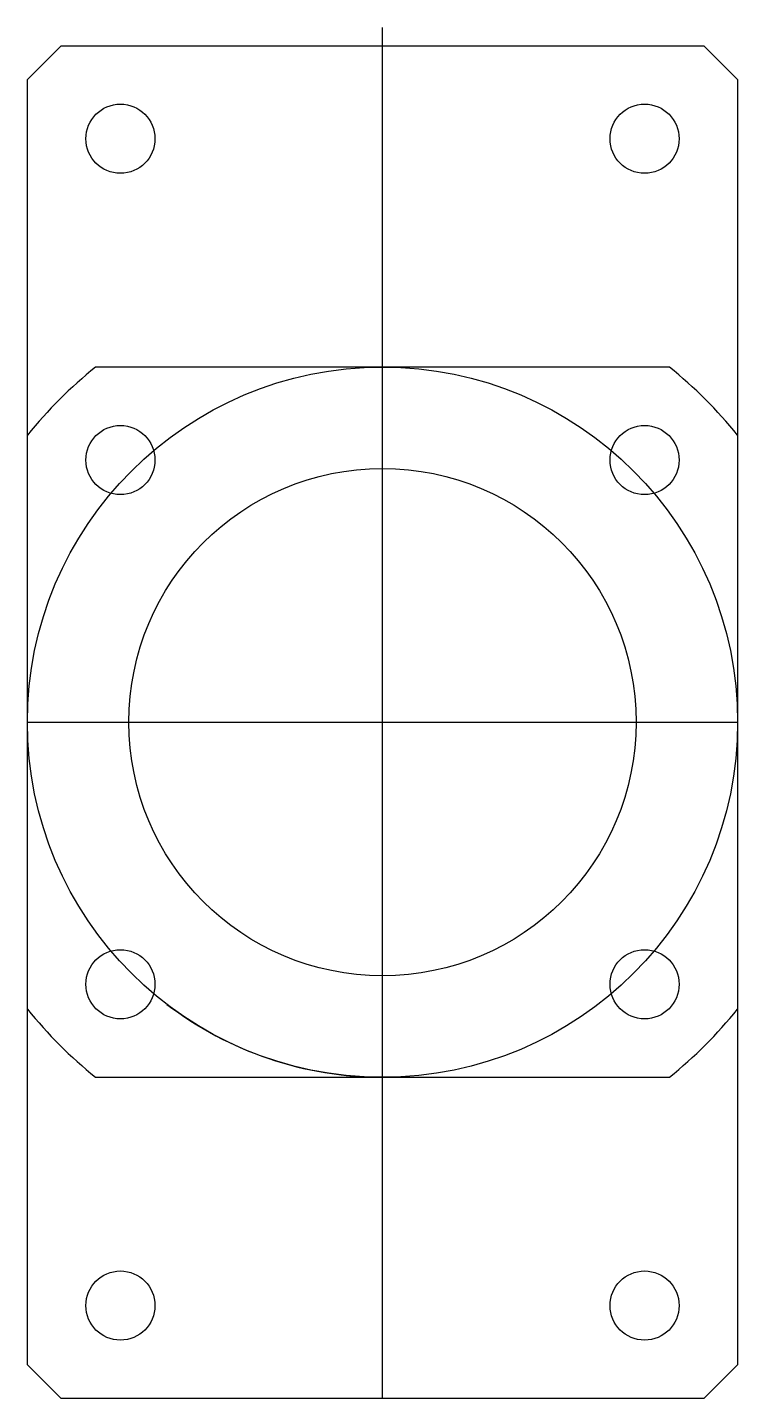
# Model space of a CAD drawing. Header units: millimetres. Extents: x -21 to 21, y -40 to 41.1.
import ezdxf

# ---------------------------------------------------------------- set-up
doc = ezdxf.new("R2010")
doc.units = ezdxf.units.MM
doc.layers.get('0').update_dxf_attribs({"linetype": 'CONTINUOUS'})

msp = doc.modelspace()

# ---------------------------------------------------------------- linework, layer by layer
for p, q in [((0, -40), (0, 41.082)), ((16.971, 21), (-16.971, 21)), ((-21, 0), (21, 0)), ((-16.971, -21), (16.971, -21))]:
    msp.add_line(p, q)
msp.add_lwpolyline([(-19, -40), (-21, -38), (-21, 38), (-19, 40), (19, 40), (21, 38), (21, -38), (19, -40)], close=True)
for centre, radius in [((-15.5, 34.5), 2.045), ((15.5, 34.5), 2.045), ((0, 0), 21), ((-15.5, 15.5), 2.045), ((15.5, 15.5), 2.045), ((0, 0), 15), ((-15.5, -15.5), 2.045), ((15.5, -15.5), 2.045), ((-15.5, -34.5), 2.045), ((15.5, -34.5), 2.045)]:
    msp.add_circle(centre, radius)
for radius, start, end in [(27, 128.94244, 141.05756), (27, 38.94244, 51.05756), (27, 218.94244, 231.05756), (21, 232.6308, 270), (27, 308.94244, 321.05756)]:
    msp.add_arc((0, 0), radius, start, end)

doc.saveas('drawing.dxf')
